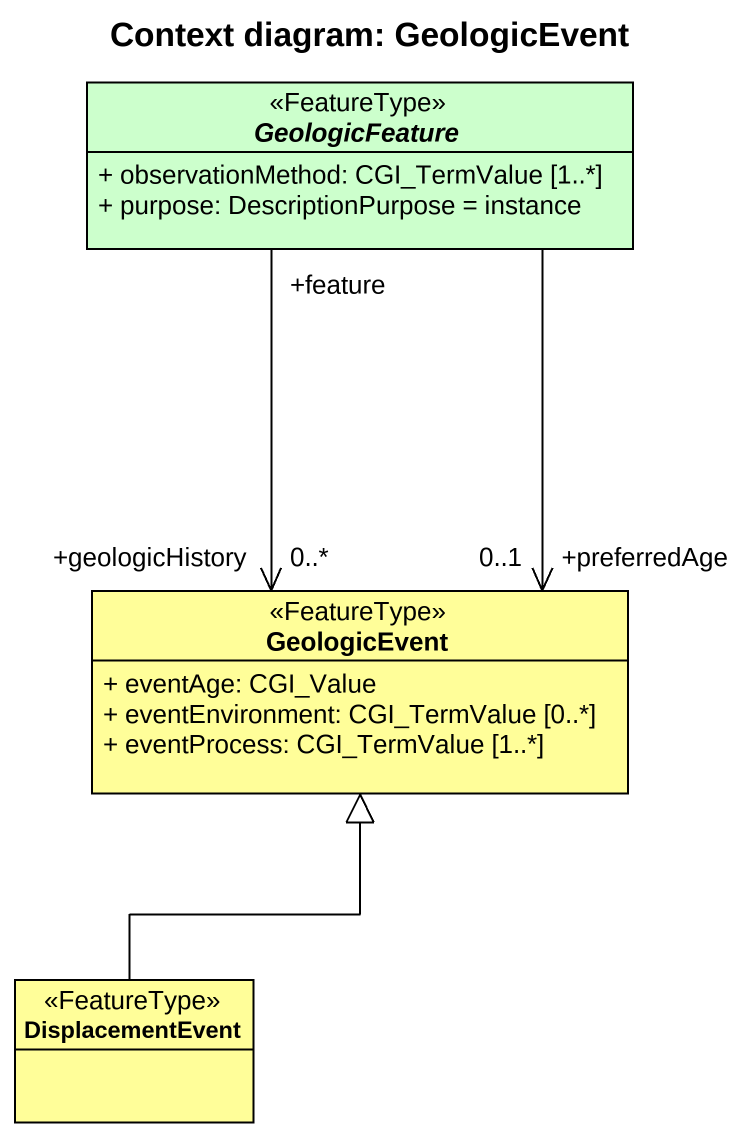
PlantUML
@startuml
title Context diagram: GeologicEvent
hide circle
hide empty members
skinparam classAttributeIconSize 0
abstract class GeologicFeature <<FeatureType>> #CCFFCC {
  + observationMethod: CGI_TermValue [1..*]
  + purpose: DescriptionPurpose = instance
}
class GeologicEvent <<FeatureType>> #FFFE99 {
  + eventAge: CGI_Value
  + eventEnvironment: CGI_TermValue [0..*]
  + eventProcess: CGI_TermValue [1..*]
}
class DisplacementEvent <<FeatureType>> #FFFE99
GeologicFeature --> "+preferredAge\n0..1" GeologicEvent
GeologicFeature "+feature" --> "+geologicHistory\n0..*" GeologicEvent
DisplacementEvent -up-|> GeologicEvent
@enduml
